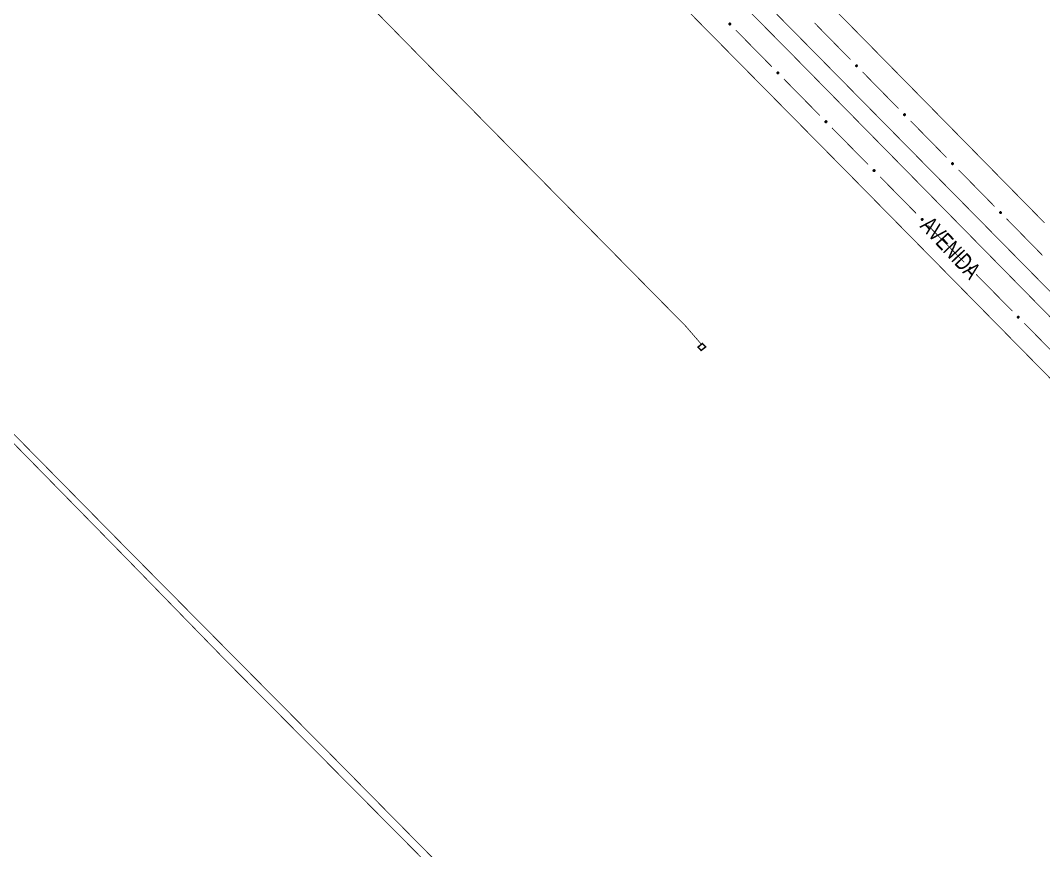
# Model space of a CAD drawing. Extents: x 203640 to 206998, y 4842129 to 4844379.
# Drawn here: x 203889.2 to 204128, y 4844010.6 to 4844204.4 of the extents above; entities that cross this region are included whole.
import ezdxf

# ---------------------------------------------------------------- set-up
doc = ezdxf.new("R2010")
doc.units = 0
doc.header["$LTSCALE"] = 1.5
doc.header["$MEASUREMENT"] = 0
doc.linetypes.add('TRACO_05', pattern=[11, 7, -1, 0.5, -1, 0.5, -1])
for name, color, linetype in [('HD-VALAS-DRENOS', 170, 'CONTINUOUS'), ('SV-EIXO-RUA-PAV', 20, 'CONTINUOUS'), ('SV-PONTE-BUEIRO', 249, 'CONTINUOUS'), ('SV-RUA-PAVIM-S-GUIA-C-GUIA', 7, 'CONTINUOUS'), ('SV-TXT-RUA-PAV-S-GUIA-C-GUIA', 7, 'CONTINUOUS')]:
    doc.layers.add(name, color=color, linetype=linetype)
doc.styles.add('ARIAL', font='ARIAL.TTF')

msp = doc.modelspace()

# ---------------------------------------------------------------- linework, layer by layer
at = {"layer": 'HD-VALAS-DRENOS', "linetype": 'TRACO_05', "const_width": 0.18}
for points in [[(204048.14, 4844128.8), (204044.5, 4844133.01), (203984.91, 4844193.46), (203948.46, 4844230.64), (203893.34, 4844286.28)], [(204116.06, 4843875.46), (204066.46, 4843926.03), (204022.09, 4843971.47), (203989.95, 4844004.31), (203961.29, 4844033.37), (203937.95, 4844056.91), (203914.27, 4844080.82), (203889.33, 4844106.13), (203859.72, 4844136.17), (203829.6, 4844167.1), (203813.92, 4844183.05), (203801.41, 4844196.18)], [(203801.18, 4844194.91), (203831.15, 4844163.17), (203853.72, 4844140.1), (203886.96, 4844106.34), (203913.74, 4844079.02), (203937.24, 4844054.87), (203961.36, 4844030.57), (203988.22, 4844003.48), (204023.34, 4843967.89), (204115.09, 4843874.35)]]:
    msp.add_lwpolyline(points, dxfattribs=at)
at = {"layer": 'SV-EIXO-RUA-PAV'}
for points in [[(204054.75, 4844203.75), (204054.8, 4844203.76), (204054.84, 4844203.75), (204054.87, 4844203.73), (204054.9, 4844203.7), (204054.92, 4844203.68), (204054.94, 4844203.64), (204054.95, 4844203.6), (204054.95, 4844203.55), (204054.93, 4844203.51), (204054.92, 4844203.48), (204054.89, 4844203.45), (204054.87, 4844203.43), (204054.83, 4844203.41), (204054.79, 4844203.4), (204054.74, 4844203.4), (204054.7, 4844203.41), (204054.67, 4844203.43), (204054.64, 4844203.46), (204054.62, 4844203.48), (204054.61, 4844203.52), (204054.59, 4844203.56), (204054.6, 4844203.61), (204054.61, 4844203.65), (204054.62, 4844203.68), (204054.65, 4844203.7), (204054.67, 4844203.73), (204054.71, 4844203.75), (204054.75, 4844203.75)], [(204084.33, 4844194), (204084.38, 4844194), (204084.42, 4844193.99), (204084.45, 4844193.97), (204084.48, 4844193.95), (204084.5, 4844193.92), (204084.52, 4844193.89), (204084.53, 4844193.85), (204084.53, 4844193.8), (204084.52, 4844193.76), (204084.5, 4844193.72), (204084.48, 4844193.7), (204084.45, 4844193.68), (204084.42, 4844193.66), (204084.38, 4844193.65), (204084.33, 4844193.65), (204084.29, 4844193.66), (204084.25, 4844193.68), (204084.23, 4844193.7), (204084.2, 4844193.73), (204084.19, 4844193.76), (204084.18, 4844193.8), (204084.18, 4844193.85), (204084.19, 4844193.89), (204084.21, 4844193.92), (204084.23, 4844193.95), (204084.26, 4844193.97), (204084.29, 4844193.99), (204084.33, 4844194)], [(204065.97, 4844192.35), (204066.02, 4844192.35), (204066.06, 4844192.34), (204066.09, 4844192.32), (204066.11, 4844192.3), (204066.14, 4844192.27), (204066.15, 4844192.24), (204066.16, 4844192.2), (204066.17, 4844192.15), (204066.15, 4844192.1), (204066.14, 4844192.07), (204066.11, 4844192.04), (204066.09, 4844192.02), (204066.05, 4844192.01), (204066.01, 4844192), (204065.96, 4844192), (204065.92, 4844192.01), (204065.89, 4844192.02), (204065.86, 4844192.05), (204065.84, 4844192.08), (204065.82, 4844192.11), (204065.81, 4844192.15), (204065.81, 4844192.2), (204065.82, 4844192.24), (204065.84, 4844192.27), (204065.87, 4844192.3), (204065.89, 4844192.32), (204065.92, 4844192.34), (204065.97, 4844192.35)], [(204095.53, 4844182.58), (204095.58, 4844182.58), (204095.62, 4844182.57), (204095.66, 4844182.55), (204095.68, 4844182.52), (204095.7, 4844182.5), (204095.72, 4844182.46), (204095.73, 4844182.42), (204095.73, 4844182.38), (204095.72, 4844182.33), (204095.7, 4844182.3), (204095.68, 4844182.27), (204095.65, 4844182.25), (204095.62, 4844182.23), (204095.58, 4844182.22), (204095.53, 4844182.23), (204095.49, 4844182.24), (204095.46, 4844182.25), (204095.43, 4844182.28), (204095.41, 4844182.31), (204095.39, 4844182.34), (204095.38, 4844182.38), (204095.38, 4844182.43), (204095.39, 4844182.47), (204095.41, 4844182.5), (204095.43, 4844182.53), (204095.46, 4844182.55), (204095.49, 4844182.57), (204095.53, 4844182.58)], [(204077.19, 4844180.94), (204077.24, 4844180.94), (204077.28, 4844180.93), (204077.31, 4844180.91), (204077.33, 4844180.89), (204077.36, 4844180.86), (204077.37, 4844180.83), (204077.38, 4844180.79), (204077.39, 4844180.74), (204077.37, 4844180.7), (204077.36, 4844180.66), (204077.33, 4844180.64), (204077.31, 4844180.62), (204077.27, 4844180.6), (204077.23, 4844180.59), (204077.18, 4844180.59), (204077.14, 4844180.6), (204077.11, 4844180.62), (204077.08, 4844180.64), (204077.06, 4844180.67), (204077.04, 4844180.7), (204077.03, 4844180.74), (204077.03, 4844180.79), (204077.04, 4844180.83), (204077.06, 4844180.86), (204077.09, 4844180.89), (204077.11, 4844180.91), (204077.14, 4844180.93), (204077.19, 4844180.94)], [(204088.41, 4844169.54), (204088.46, 4844169.54), (204088.5, 4844169.53), (204088.53, 4844169.51), (204088.56, 4844169.48), (204088.58, 4844169.46), (204088.6, 4844169.43), (204088.61, 4844169.39), (204088.61, 4844169.34), (204088.6, 4844169.29), (204088.58, 4844169.26), (204088.56, 4844169.23), (204088.53, 4844169.21), (204088.5, 4844169.2), (204088.45, 4844169.19), (204088.41, 4844169.19), (204088.36, 4844169.2), (204088.33, 4844169.21), (204088.31, 4844169.24), (204088.28, 4844169.27), (204088.27, 4844169.3), (204088.26, 4844169.34), (204088.26, 4844169.39), (204088.27, 4844169.43), (204088.28, 4844169.46), (204088.31, 4844169.49), (204088.34, 4844169.51), (204088.37, 4844169.53), (204088.41, 4844169.54)], [(204106.73, 4844171.15), (204106.78, 4844171.15), (204106.83, 4844171.14), (204106.86, 4844171.12), (204106.88, 4844171.1), (204106.91, 4844171.07), (204106.92, 4844171.04), (204106.93, 4844171), (204106.93, 4844170.95), (204106.92, 4844170.91), (204106.9, 4844170.88), (204106.88, 4844170.85), (204106.85, 4844170.83), (204106.82, 4844170.81), (204106.78, 4844170.8), (204106.73, 4844170.8), (204106.69, 4844170.81), (204106.66, 4844170.83), (204106.63, 4844170.85), (204106.61, 4844170.88), (204106.59, 4844170.91), (204106.58, 4844170.95), (204106.58, 4844171), (204106.59, 4844171.04), (204106.61, 4844171.07), (204106.63, 4844171.1), (204106.66, 4844171.12), (204106.69, 4844171.14), (204106.73, 4844171.15)], [(204099.63, 4844158.13), (204099.68, 4844158.13), (204099.72, 4844158.12), (204099.76, 4844158.1), (204099.78, 4844158.08), (204099.8, 4844158.05), (204099.82, 4844158.02), (204099.83, 4844157.98), (204099.83, 4844157.93), (204099.82, 4844157.89), (204099.8, 4844157.86), (204099.78, 4844157.83), (204099.75, 4844157.81), (204099.72, 4844157.79), (204099.68, 4844157.78), (204099.63, 4844157.78), (204099.59, 4844157.79), (204099.56, 4844157.81), (204099.53, 4844157.83), (204099.51, 4844157.86), (204099.49, 4844157.89), (204099.48, 4844157.93), (204099.48, 4844157.98), (204099.49, 4844158.02), (204099.51, 4844158.06), (204099.53, 4844158.08), (204099.56, 4844158.1), (204099.59, 4844158.12), (204099.63, 4844158.13)], [(204117.94, 4844159.73), (204117.99, 4844159.73), (204118.03, 4844159.72), (204118.06, 4844159.7), (204118.09, 4844159.68), (204118.11, 4844159.65), (204118.12, 4844159.62), (204118.13, 4844159.58), (204118.14, 4844159.53), (204118.12, 4844159.48), (204118.11, 4844159.45), (204118.08, 4844159.42), (204118.06, 4844159.4), (204118.02, 4844159.39), (204117.98, 4844159.38), (204117.93, 4844159.38), (204117.89, 4844159.39), (204117.86, 4844159.41), (204117.83, 4844159.43), (204117.81, 4844159.46), (204117.79, 4844159.49), (204117.78, 4844159.53), (204117.78, 4844159.58), (204117.79, 4844159.62), (204117.81, 4844159.65), (204117.84, 4844159.68), (204117.86, 4844159.7), (204117.89, 4844159.72), (204117.94, 4844159.73)], [(204110.85, 4844146.73), (204110.9, 4844146.73), (204110.94, 4844146.72), (204110.98, 4844146.7), (204111, 4844146.68), (204111.02, 4844146.65), (204111.04, 4844146.62), (204111.05, 4844146.58), (204111.05, 4844146.53), (204111.04, 4844146.49), (204111.02, 4844146.45), (204111, 4844146.43), (204110.97, 4844146.4), (204110.94, 4844146.39), (204110.9, 4844146.38), (204110.85, 4844146.38), (204110.81, 4844146.39), (204110.78, 4844146.41), (204110.75, 4844146.43), (204110.73, 4844146.46), (204110.71, 4844146.49), (204110.7, 4844146.53), (204110.7, 4844146.58), (204110.71, 4844146.62), (204110.73, 4844146.65), (204110.75, 4844146.68), (204110.78, 4844146.7), (204110.81, 4844146.72), (204110.85, 4844146.73)], [(204122.08, 4844135.32), (204122.13, 4844135.32), (204122.17, 4844135.31), (204122.2, 4844135.3), (204122.22, 4844135.27), (204122.25, 4844135.24), (204122.26, 4844135.21), (204122.27, 4844135.17), (204122.28, 4844135.12), (204122.26, 4844135.08), (204122.25, 4844135.05), (204122.22, 4844135.02), (204122.2, 4844135), (204122.16, 4844134.98), (204122.12, 4844134.97), (204122.07, 4844134.97), (204122.03, 4844134.98), (204122, 4844135), (204121.97, 4844135.02), (204121.95, 4844135.05), (204121.93, 4844135.08), (204121.92, 4844135.13), (204121.92, 4844135.17), (204121.93, 4844135.22), (204121.95, 4844135.25), (204121.98, 4844135.27), (204122, 4844135.3), (204122.03, 4844135.31), (204122.08, 4844135.32)]]:
    msp.add_lwpolyline(points, close=True, dxfattribs=at)
for points in [[(204054.59, 4844203.56), (204054.79, 4844203.4)], [(204054.6, 4844203.62), (204054.85, 4844203.43)], [(204054.6, 4844203.61), (204054.83, 4844203.41)], [(204054.6, 4844203.58), (204054.81, 4844203.41)], [(204054.61, 4844203.65), (204054.87, 4844203.43)], [(204054.61, 4844203.53), (204054.76, 4844203.41)], [(204054.61, 4844203.52), (204054.74, 4844203.4)], [(204054.62, 4844203.68), (204054.89, 4844203.45)], [(204054.62, 4844203.66), (204054.88, 4844203.44)], [(204054.62, 4844203.5), (204054.72, 4844203.41)], [(204054.62, 4844203.48), (204054.7, 4844203.41)], [(204054.64, 4844203.69), (204054.9, 4844203.47)], [(204054.65, 4844203.7), (204054.92, 4844203.48)], [(204054.66, 4844203.71), (204054.92, 4844203.5)], [(204054.67, 4844203.73), (204054.93, 4844203.51)], [(204054.69, 4844203.73), (204054.94, 4844203.54)], [(204054.71, 4844203.75), (204054.95, 4844203.55)], [(204054.73, 4844203.75), (204054.94, 4844203.58)], [(204054.75, 4844203.75), (204054.95, 4844203.6)], [(204054.77, 4844203.75), (204054.94, 4844203.63)], [(204054.8, 4844203.76), (204054.94, 4844203.64)], [(204054.82, 4844203.75), (204054.92, 4844203.67)], [(204054.84, 4844203.75), (204054.92, 4844203.68)], [(204084.18, 4844193.87), (204084.43, 4844193.67)], [(204084.18, 4844193.85), (204084.42, 4844193.66)], [(204084.18, 4844193.82), (204084.39, 4844193.66)], [(204084.18, 4844193.8), (204084.38, 4844193.65)], [(204084.19, 4844193.89), (204084.45, 4844193.68)], [(204084.19, 4844193.78), (204084.35, 4844193.65)], [(204084.19, 4844193.76), (204084.33, 4844193.65)], [(204084.2, 4844193.9), (204084.46, 4844193.69)], [(204084.2, 4844193.74), (204084.3, 4844193.66)], [(204084.2, 4844193.73), (204084.29, 4844193.66)], [(204084.21, 4844193.92), (204084.48, 4844193.7)], [(204084.22, 4844193.93), (204084.49, 4844193.71)], [(204084.23, 4844193.95), (204084.5, 4844193.72)], [(204084.25, 4844193.96), (204084.51, 4844193.75)], [(204084.26, 4844193.97), (204084.52, 4844193.76)], [(204084.28, 4844193.98), (204084.52, 4844193.78)], [(204084.29, 4844193.99), (204084.53, 4844193.8)], [(204084.31, 4844193.99), (204084.53, 4844193.83)], [(204084.33, 4844194), (204084.53, 4844193.85)], [(204084.36, 4844194), (204084.52, 4844193.87)], [(204084.38, 4844194), (204084.52, 4844193.89)], [(204084.4, 4844193.99), (204084.5, 4844193.91)], [(204084.42, 4844193.99), (204084.5, 4844193.92)], [(204065.81, 4844192.2), (204066.05, 4844192.01)], [(204065.81, 4844192.15), (204066.01, 4844192)], [(204065.82, 4844192.24), (204066.09, 4844192.02)], [(204065.82, 4844192.22), (204066.07, 4844192.02)], [(204065.82, 4844192.17), (204066.03, 4844192)], [(204065.82, 4844192.13), (204065.98, 4844192)], [(204065.82, 4844192.11), (204065.96, 4844192)], [(204065.83, 4844192.25), (204066.1, 4844192.04)], [(204065.84, 4844192.27), (204066.11, 4844192.04)], [(204065.84, 4844192.09), (204065.94, 4844192.01)], [(204065.84, 4844192.08), (204065.92, 4844192.01)], [(204065.86, 4844192.28), (204066.12, 4844192.06)], [(204065.87, 4844192.3), (204066.14, 4844192.07)], [(204065.88, 4844192.31), (204066.14, 4844192.09)], [(204065.89, 4844192.32), (204066.15, 4844192.1)], [(204065.91, 4844192.33), (204066.16, 4844192.13)], [(204065.92, 4844192.34), (204066.17, 4844192.15)], [(204065.94, 4844192.34), (204066.16, 4844192.17)], [(204065.97, 4844192.35), (204066.16, 4844192.2)], [(204065.99, 4844192.35), (204066.15, 4844192.22)], [(204066.02, 4844192.35), (204066.15, 4844192.24)], [(204066.04, 4844192.34), (204066.14, 4844192.26)], [(204066.06, 4844192.34), (204066.14, 4844192.27)], [(204095.38, 4844182.43), (204095.62, 4844182.23)], [(204095.38, 4844182.4), (204095.6, 4844182.23)], [(204095.38, 4844182.38), (204095.58, 4844182.22)], [(204095.39, 4844182.47), (204095.65, 4844182.25)], [(204095.39, 4844182.44), (204095.63, 4844182.25)], [(204095.39, 4844182.36), (204095.55, 4844182.23)], [(204095.39, 4844182.34), (204095.53, 4844182.23)], [(204095.4, 4844182.48), (204095.66, 4844182.26)], [(204095.4, 4844182.32), (204095.5, 4844182.23)], [(204095.41, 4844182.5), (204095.68, 4844182.27)], [(204095.41, 4844182.31), (204095.49, 4844182.24)], [(204095.42, 4844182.51), (204095.69, 4844182.29)], [(204095.43, 4844182.53), (204095.7, 4844182.3)], [(204095.45, 4844182.54), (204095.71, 4844182.32)], [(204095.46, 4844182.55), (204095.72, 4844182.33)], [(204095.48, 4844182.55), (204095.72, 4844182.36)], [(204095.49, 4844182.57), (204095.73, 4844182.38)], [(204095.51, 4844182.57), (204095.73, 4844182.4)], [(204095.53, 4844182.58), (204095.73, 4844182.42)], [(204095.56, 4844182.57), (204095.72, 4844182.45)], [(204095.58, 4844182.58), (204095.72, 4844182.46)], [(204095.61, 4844182.57), (204095.71, 4844182.49)], [(204095.62, 4844182.57), (204095.7, 4844182.5)], [(204077.03, 4844180.79), (204077.27, 4844180.6)], [(204077.03, 4844180.74), (204077.23, 4844180.59)], [(204077.04, 4844180.83), (204077.31, 4844180.62)], [(204077.04, 4844180.81), (204077.29, 4844180.61)], [(204077.04, 4844180.77), (204077.25, 4844180.6)], [(204077.04, 4844180.72), (204077.2, 4844180.59)], [(204077.04, 4844180.7), (204077.18, 4844180.59)], [(204077.05, 4844180.85), (204077.32, 4844180.63)], [(204077.06, 4844180.86), (204077.33, 4844180.64)], [(204077.06, 4844180.68), (204077.16, 4844180.6)], [(204077.06, 4844180.67), (204077.14, 4844180.6)], [(204077.08, 4844180.87), (204077.34, 4844180.65)], [(204077.09, 4844180.89), (204077.36, 4844180.66)], [(204077.1, 4844180.9), (204077.36, 4844180.69)], [(204077.11, 4844180.91), (204077.37, 4844180.7)], [(204077.13, 4844180.92), (204077.38, 4844180.72)], [(204077.14, 4844180.93), (204077.39, 4844180.74)], [(204077.16, 4844180.93), (204077.38, 4844180.77)], [(204077.19, 4844180.94), (204077.38, 4844180.79)], [(204077.21, 4844180.94), (204077.37, 4844180.81)], [(204077.24, 4844180.94), (204077.37, 4844180.83)], [(204077.26, 4844180.94), (204077.36, 4844180.85)], [(204077.28, 4844180.93), (204077.36, 4844180.86)], [(204088.26, 4844169.41), (204088.51, 4844169.21)], [(204088.26, 4844169.39), (204088.5, 4844169.2)], [(204088.26, 4844169.36), (204088.47, 4844169.19)], [(204088.26, 4844169.34), (204088.45, 4844169.19)], [(204088.27, 4844169.43), (204088.53, 4844169.21)], [(204088.27, 4844169.32), (204088.42, 4844169.19)], [(204088.27, 4844169.3), (204088.41, 4844169.19)], [(204088.28, 4844169.46), (204088.56, 4844169.23)], [(204088.28, 4844169.44), (204088.54, 4844169.22)], [(204088.3, 4844169.47), (204088.56, 4844169.25)], [(204088.31, 4844169.49), (204088.58, 4844169.26)], [(204088.33, 4844169.5), (204088.58, 4844169.28)], [(204088.34, 4844169.51), (204088.6, 4844169.29)], [(204088.35, 4844169.51), (204088.6, 4844169.32)], [(204088.37, 4844169.53), (204088.61, 4844169.34)], [(204088.39, 4844169.53), (204088.6, 4844169.36)], [(204088.41, 4844169.54), (204088.61, 4844169.39)], [(204088.44, 4844169.54), (204088.6, 4844169.41)], [(204088.46, 4844169.54), (204088.6, 4844169.43)], [(204088.48, 4844169.53), (204088.58, 4844169.45)], [(204088.5, 4844169.53), (204088.58, 4844169.46)], [(204106.58, 4844171), (204106.82, 4844170.81)], [(204106.58, 4844170.95), (204106.78, 4844170.8)], [(204106.59, 4844171.04), (204106.85, 4844170.83)], [(204106.59, 4844171.02), (204106.83, 4844170.82)], [(204106.59, 4844170.98), (204106.8, 4844170.81)], [(204106.59, 4844170.93), (204106.75, 4844170.81)], [(204106.59, 4844170.91), (204106.73, 4844170.8)], [(204106.6, 4844171.06), (204106.87, 4844170.84)], [(204106.6, 4844170.89), (204106.7, 4844170.81)], [(204106.61, 4844171.07), (204106.88, 4844170.85)], [(204106.61, 4844170.88), (204106.69, 4844170.81)], [(204106.62, 4844171.09), (204106.89, 4844170.86)], [(204106.63, 4844171.1), (204106.9, 4844170.88)], [(204106.65, 4844171.11), (204106.91, 4844170.9)], [(204106.66, 4844171.12), (204106.92, 4844170.91)], [(204106.68, 4844171.13), (204106.92, 4844170.93)], [(204106.69, 4844171.14), (204106.93, 4844170.95)], [(204106.71, 4844171.14), (204106.93, 4844170.98)], [(204106.73, 4844171.15), (204106.93, 4844171)], [(204106.76, 4844171.15), (204106.92, 4844171.03)], [(204106.78, 4844171.15), (204106.92, 4844171.04)], [(204106.81, 4844171.15), (204106.91, 4844171.06)], [(204106.83, 4844171.14), (204106.91, 4844171.07)], [(204088.28, 4844169.28), (204088.38, 4844169.19)], [(204088.28, 4844169.27), (204088.36, 4844169.2)], [(204099.48, 4844157.98), (204099.72, 4844157.79)], [(204099.48, 4844157.96), (204099.69, 4844157.79)], [(204099.48, 4844157.93), (204099.68, 4844157.78)], [(204099.49, 4844158.02), (204099.75, 4844157.81)], [(204099.49, 4844158), (204099.73, 4844157.8)], [(204099.49, 4844157.91), (204099.65, 4844157.79)], [(204099.49, 4844157.89), (204099.63, 4844157.78)], [(204099.5, 4844158.04), (204099.76, 4844157.82)], [(204099.5, 4844157.87), (204099.6, 4844157.79)], [(204099.51, 4844158.06), (204099.78, 4844157.83)], [(204099.51, 4844157.86), (204099.59, 4844157.79)], [(204099.52, 4844158.07), (204099.79, 4844157.84)], [(204099.53, 4844158.08), (204099.8, 4844157.86)], [(204099.55, 4844158.09), (204099.81, 4844157.88)], [(204099.56, 4844158.1), (204099.82, 4844157.89)], [(204099.58, 4844158.11), (204099.82, 4844157.91)], [(204099.59, 4844158.12), (204099.83, 4844157.93)], [(204099.61, 4844158.13), (204099.83, 4844157.96)], [(204099.63, 4844158.13), (204099.83, 4844157.98)], [(204099.66, 4844158.13), (204099.82, 4844158.01)], [(204099.68, 4844158.13), (204099.82, 4844158.02)], [(204099.7, 4844158.13), (204099.8, 4844158.04)], [(204099.72, 4844158.12), (204099.8, 4844158.05)], [(204117.78, 4844159.58), (204118.02, 4844159.39)], [(204117.78, 4844159.53), (204117.98, 4844159.38)], [(204117.79, 4844159.62), (204118.06, 4844159.4)], [(204117.79, 4844159.6), (204118.04, 4844159.4)], [(204117.79, 4844159.55), (204118, 4844159.38)], [(204117.79, 4844159.51), (204117.95, 4844159.38)], [(204117.79, 4844159.49), (204117.93, 4844159.38)], [(204117.81, 4844159.65), (204118.08, 4844159.42)], [(204117.81, 4844159.63), (204118.07, 4844159.42)], [(204117.81, 4844159.47), (204117.91, 4844159.39)], [(204117.81, 4844159.46), (204117.89, 4844159.39)], [(204117.83, 4844159.66), (204118.09, 4844159.44)], [(204117.84, 4844159.68), (204118.11, 4844159.45)], [(204117.85, 4844159.69), (204118.11, 4844159.47)], [(204117.86, 4844159.7), (204118.12, 4844159.48)], [(204117.88, 4844159.71), (204118.13, 4844159.51)], [(204117.89, 4844159.72), (204118.14, 4844159.53)], [(204117.92, 4844159.72), (204118.13, 4844159.55)], [(204117.94, 4844159.73), (204118.13, 4844159.58)], [(204117.96, 4844159.73), (204118.12, 4844159.6)], [(204117.99, 4844159.73), (204118.12, 4844159.62)], [(204118.01, 4844159.72), (204118.11, 4844159.64)], [(204118.03, 4844159.72), (204118.11, 4844159.65)], [(204110.7, 4844146.58), (204110.94, 4844146.39)], [(204110.7, 4844146.53), (204110.9, 4844146.38)], [(204110.71, 4844146.62), (204110.97, 4844146.4)], [(204110.71, 4844146.6), (204110.95, 4844146.4)], [(204110.71, 4844146.55), (204110.92, 4844146.38)], [(204110.71, 4844146.51), (204110.87, 4844146.38)], [(204110.71, 4844146.49), (204110.85, 4844146.38)], [(204110.72, 4844146.63), (204110.98, 4844146.42)], [(204110.72, 4844146.47), (204110.82, 4844146.39)], [(204110.73, 4844146.65), (204111, 4844146.43)], [(204110.73, 4844146.46), (204110.81, 4844146.39)], [(204110.74, 4844146.66), (204111.01, 4844146.44)], [(204110.75, 4844146.68), (204111.02, 4844146.45)], [(204110.77, 4844146.69), (204111.03, 4844146.47)], [(204110.78, 4844146.7), (204111.04, 4844146.49)], [(204110.8, 4844146.71), (204111.04, 4844146.51)], [(204110.81, 4844146.72), (204111.05, 4844146.53)], [(204110.83, 4844146.72), (204111.05, 4844146.55)], [(204110.85, 4844146.73), (204111.05, 4844146.58)], [(204110.88, 4844146.73), (204111.04, 4844146.6)], [(204110.9, 4844146.73), (204111.04, 4844146.62)], [(204110.93, 4844146.72), (204111.03, 4844146.64)], [(204110.94, 4844146.72), (204111.02, 4844146.65)], [(204121.92, 4844135.17), (204122.16, 4844134.98)], [(204121.92, 4844135.13), (204122.12, 4844134.97)], [(204121.93, 4844135.22), (204122.2, 4844135)], [(204121.93, 4844135.19), (204122.18, 4844134.99)], [(204121.93, 4844135.15), (204122.14, 4844134.98)], [(204121.93, 4844135.1), (204122.09, 4844134.98)], [(204121.93, 4844135.08), (204122.07, 4844134.97)], [(204121.94, 4844135.23), (204122.21, 4844135.01)], [(204121.95, 4844135.25), (204122.22, 4844135.02)], [(204121.95, 4844135.07), (204122.05, 4844134.98)], [(204121.95, 4844135.05), (204122.03, 4844134.98)], [(204121.97, 4844135.26), (204122.23, 4844135.03)], [(204121.98, 4844135.27), (204122.25, 4844135.05)], [(204121.99, 4844135.28), (204122.25, 4844135.07)], [(204122, 4844135.3), (204122.26, 4844135.08)], [(204122.02, 4844135.3), (204122.27, 4844135.11)], [(204122.03, 4844135.31), (204122.28, 4844135.12)], [(204122.05, 4844135.32), (204122.27, 4844135.15)], [(204122.08, 4844135.32), (204122.27, 4844135.17)], [(204122.1, 4844135.32), (204122.26, 4844135.2)], [(204122.13, 4844135.32), (204122.26, 4844135.21)], [(204122.15, 4844135.32), (204122.25, 4844135.23)], [(204122.17, 4844135.31), (204122.25, 4844135.24)]]:
    msp.add_lwpolyline(points, dxfattribs=at)
at = {"layer": 'SV-EIXO-RUA-PAV', "const_width": 0.18}
for points in [[(204074.55, 4844203.82), (204082.95, 4844195.25)], [(204056.17, 4844202.15), (204064.59, 4844193.59)], [(204067.39, 4844190.74), (204071.6, 4844186.46)], [(204085.75, 4844192.39), (204094.15, 4844183.82)], [(204071.6, 4844186.46), (204072.22, 4844185.83)], [(204072.22, 4844185.83), (204075.81, 4844182.19)], [(204078.61, 4844179.34), (204087.03, 4844170.78)], [(204096.95, 4844180.97), (204105.36, 4844172.4)], [(204108.16, 4844169.54), (204116.56, 4844160.98)], [(204089.83, 4844167.93), (204098.25, 4844159.38)], [(204119.36, 4844158.12), (204127.76, 4844149.55)], [(204101.06, 4844156.53), (204109.47, 4844147.97)], [(204112.28, 4844145.12), (204120.7, 4844136.57)], [(204123.5, 4844133.72), (204131.92, 4844125.17)]]:
    msp.add_lwpolyline(points, dxfattribs=at)
at = {"layer": 'SV-PONTE-BUEIRO', "linetype": 'Continuous', "const_width": 0.35, "flags": 128}
msp.add_lwpolyline([(204047.33, 4844128.15), (204048.14, 4844128.8), (204048.38, 4844128.99), (204049.13, 4844128.2), (204048.08, 4844127.37)], close=True, dxfattribs=at)
at = {"layer": 'SV-RUA-PAVIM-S-GUIA-C-GUIA', "const_width": 0.18}
for points in [[(203991.92, 4844274.6), (204068.27, 4844197.51)], [(204074.08, 4844197.39), (204001.24, 4844271.27)], [(204082.03, 4844169.11), (203985.17, 4844267.21)], [(204052.29, 4844234.37), (204128.22, 4844157.16)], [(204068.27, 4844197.51), (204138.95, 4844125.61)], [(204155.31, 4844114.97), (204074.08, 4844197.39)], [(204198.15, 4844051.19), (204082.03, 4844169.11)]]:
    msp.add_lwpolyline(points, dxfattribs=at)

# ---------------------------------------------------------------- texts
at = {"layer": 'SV-TXT-RUA-PAV-S-GUIA-C-GUIA', "style": 'ARIAL', "width": 0.7}
msp.add_text('AVENIDA', height=4, rotation=313, dxfattribs=at).set_placement((204098.99, 4844156.26))

doc.saveas('drawing.dxf')
